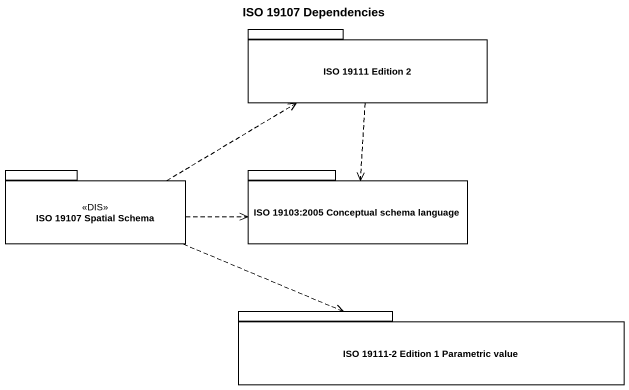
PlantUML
@startuml
title ISO 19107 Dependencies
package "ISO 19111 Edition 2" as ISO_19111_Edition_2 {
}
package "ISO 19107 Spatial Schema" as ISO_19107_Spatial_Schema <<DIS>> {
}
package "ISO 19103:2005 Conceptual schema language" as ISO_19103_2005_Conceptual {
}
package "ISO 19111-2 Edition 1 Parametric value" as ISO_19111_2_Edition_1 {
}
ISO_19111_Edition_2 ..> ISO_19103_2005_Conceptual
ISO_19107_Spatial_Schema .right.> ISO_19111_Edition_2
ISO_19107_Spatial_Schema .right.> ISO_19103_2005_Conceptual
ISO_19107_Spatial_Schema .right.> ISO_19111_2_Edition_1
@enduml
